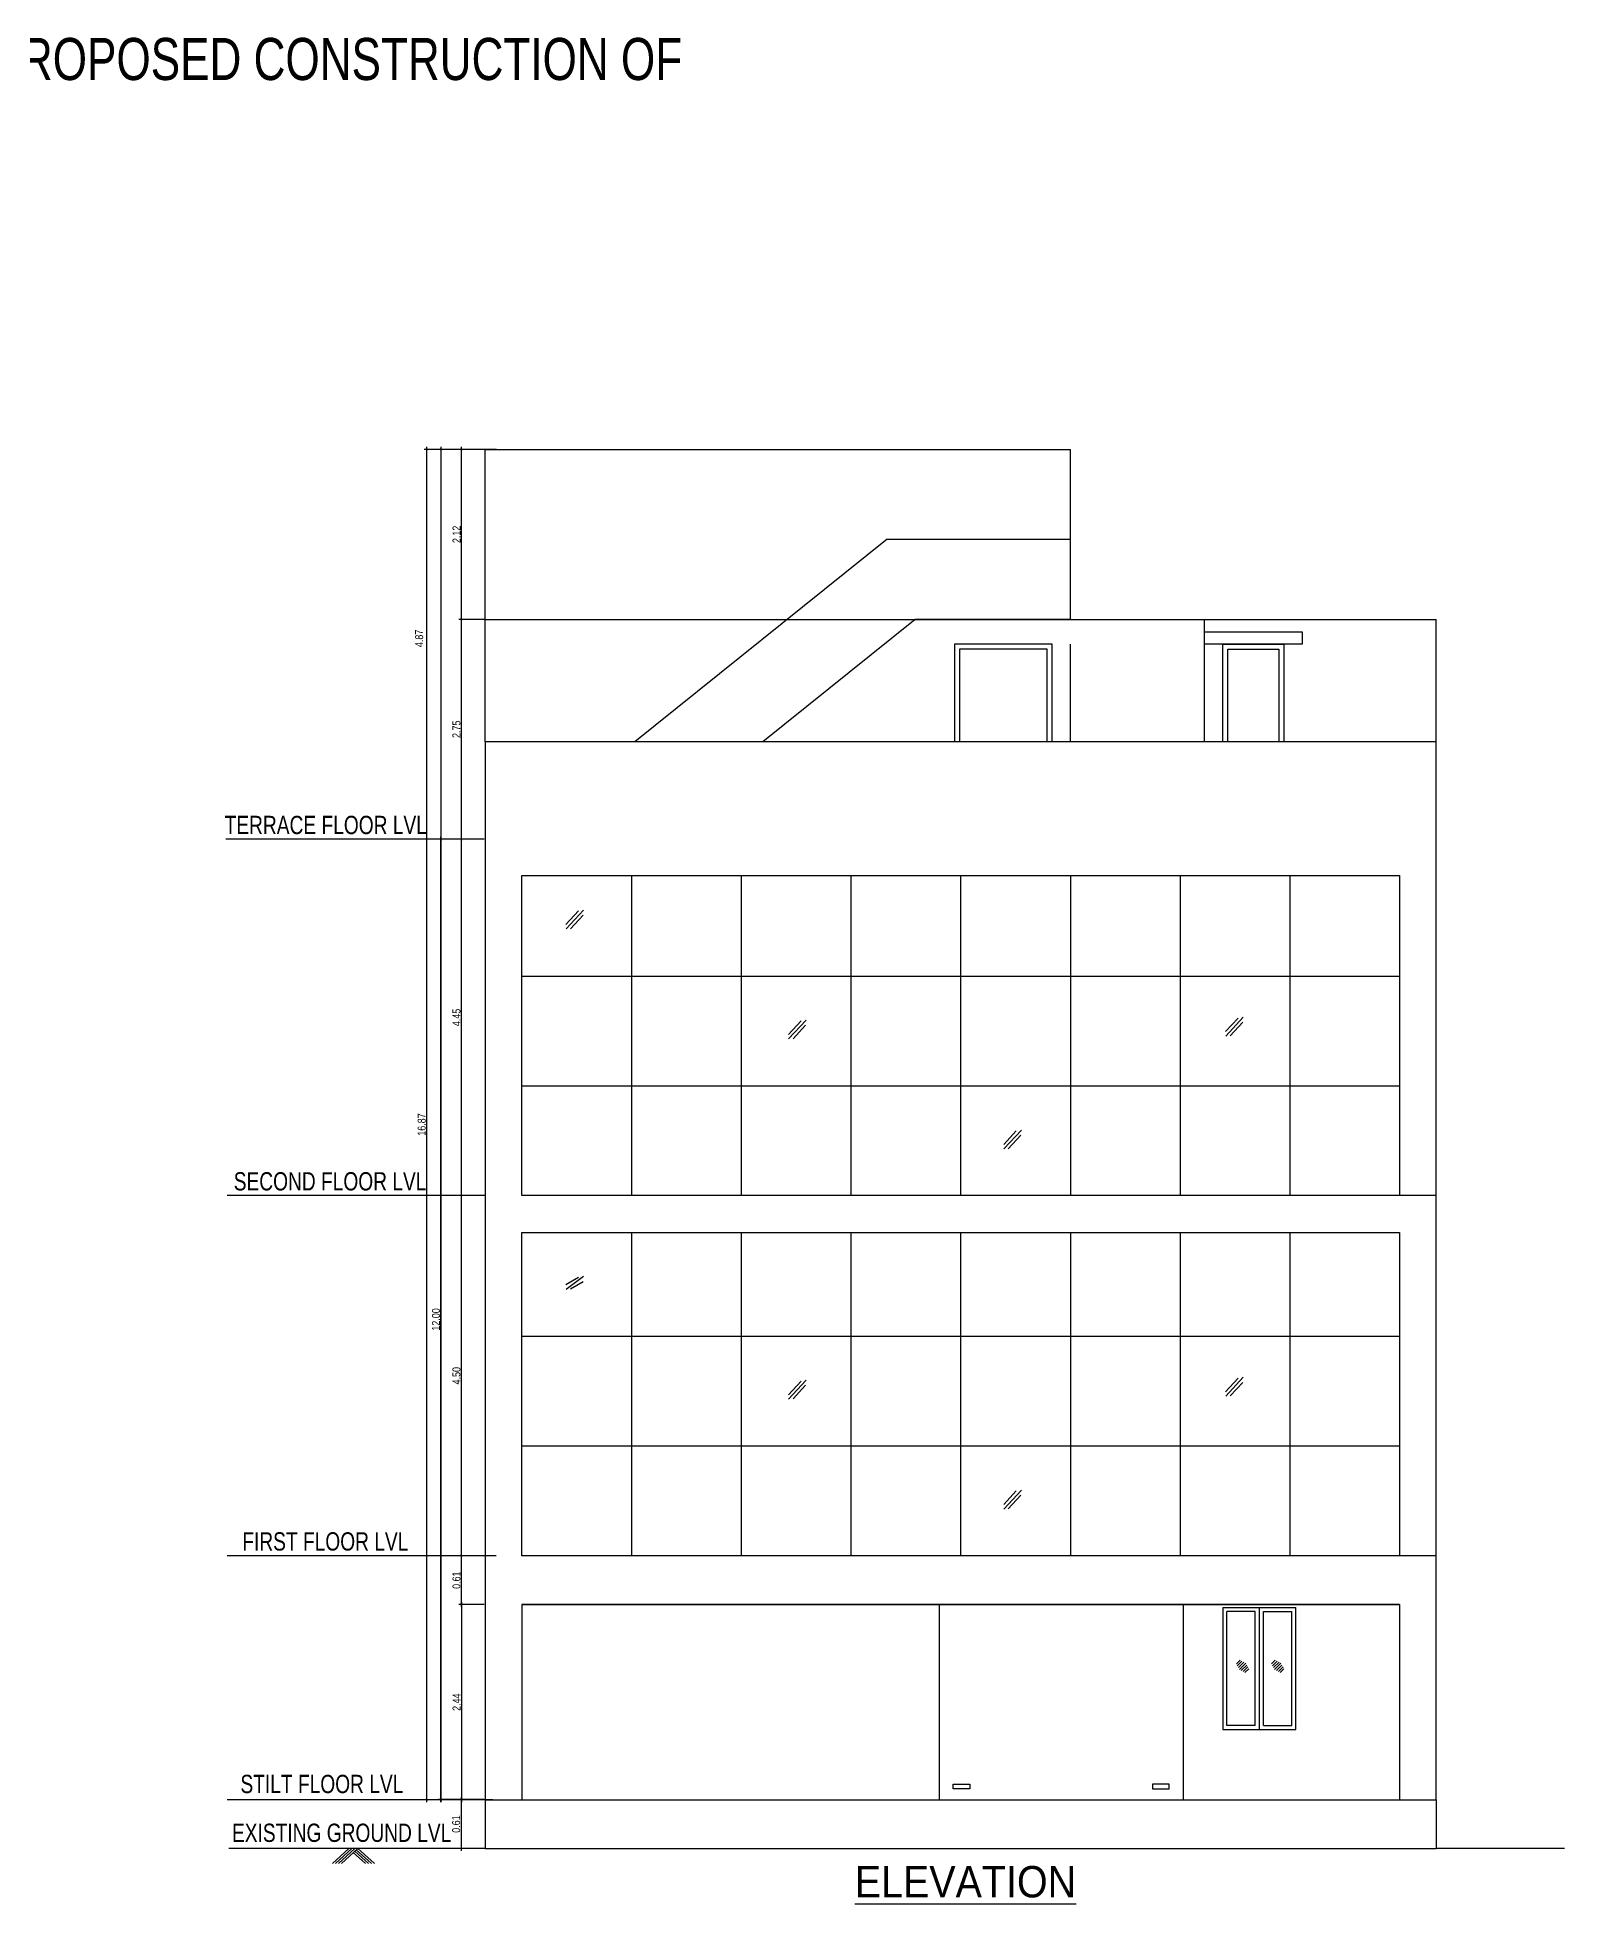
# Model space of a CAD drawing. Header units: metres. Extents: x 13627 to 13863, y 9458 to 9526.
# Drawn here: x 13822.21 to 13841.3, y 9503.12 to 9526.45 of the extents above; entities that cross this region are included whole.
import ezdxf

# ---------------------------------------------------------------- set-up
doc = ezdxf.new("R2010")
doc.units = ezdxf.units.M
doc.header["$LTSCALE"] = 150
doc.header["$PDMODE"] = 35
for name, pattern in [('CONTINOUS', [0]), ('DOT2', [0.125, 0, -0.125]), ('HIDDEN', [0.375, 0.25, -0.125])]:
    doc.linetypes.add(name, pattern=pattern)
doc.layers.get('0').update_dxf_attribs({"linetype": 'CONTINUOUS'})
doc.layers.get('DEFPOINTS').update_dxf_attribs({"color": 1, "linetype": 'CONTINUOUS'})
for name, color, linetype in [('_0', 7, 'CONTINUOUS'), ('BLK_1_HT_OF_BLDG', 5, 'CONTINUOUS'), ('TEXT', 7, 'CONTINUOUS')]:
    doc.layers.add(name, color=color, linetype=linetype)
doc.layers.add('AR_WALL', color=7, linetype='CONTINUOUS', lineweight=40)
doc.styles.add('Arial', font='arial.ttf', dxfattribs={"width": 0.8})
doc.styles.add('ROMANT', font='sanss___.ttf', dxfattribs={"width": 0.95})
doc.styles.add('style1', font='tahoma.ttf', dxfattribs={"width": 0.75})
doc.styles.add('style3', font='arial.ttf', dxfattribs={"width": 0.9})
doc.dimstyles.get("Standard").update_dxf_attribs({"dimtxt": 0.1, "dimasz": 0.1, "dimexe": 0.03, "dimexo": 0.01, "dimgap": 0.01, "dimtad": 1, "dimzin": 3, "dimdsep": 46, "dimtxsty": 'Arial', "dimblk": 'ARCHTICK', "dimcen": 0.0625, "dimdle": 0.03, "dimclrd": 256, "dimclre": 9, "dimclrt": 256, "dimadec": 0, "dimazin": 0, "dimtfac": 0.6, "dimtofl": 0, "dimtmove": 1, "dimatfit": 3, "dimldrblk": 'OPEN90', "dimfxl": 0, "dimtolj": 1, "dimtzin": 0, "dimlwd": -1, "dimlwe": -1, "dimarcsym": 0})

# ---------------------------------------------------------------- blocks, each defined once
blk = doc.blocks.new('_ArchTick')
at = {"color": 0, "linetype": 'ByBlock', "const_width": 0.00381}
blk.add_lwpolyline([(-0.0127, -0.0127), (0.0127, 0.0127)], dxfattribs=at)
blk = doc.blocks.new('*D174')
at = {"color": 9}
for p, q in [((9.481, 37.598), (9.165, 37.598)), ((9.587, 35.159), (9.165, 35.159))]:
    blk.add_line(p, q, dxfattribs=at)
blk.add_line((9.195, 37.628), (9.195, 35.129))
at = {"layer": 'DEFPOINTS', "color": 0}
for p in [(9.491, 37.598), (9.195, 35.159), (9.597, 35.159)]:
    blk.add_point(p, dxfattribs=at)
for p, rotation in [((9.195, 37.598), 90), ((9.195, 35.159), 270)]:
    blk.add_blockref('_ArchTick', p, dxfattribs=dict(rotation=rotation))
at = {"insert": (9.135, 36.378), "char_height": 0.1, "attachment_point": 5, "rotation": 90, "style": 'Arial'}
blk.add_mtext('\\A1;2.44', dxfattribs=at)
blk = doc.blocks.new('_Open90')
at = {"layer": 'AR_WALL', "color": 0, "lineweight": -2}
for p, q in [((0, 0), (-0.0254, 0)), ((-0.0127, 0.0127), (0, 0)), ((0, 0), (-0.0127, -0.0127))]:
    blk.add_line(p, q, dxfattribs=at)
blk = doc.blocks.new('*D175')
at = {"color": 9}
for p, q in [((9.481, 38.207), (9.165, 38.207)), ((9.481, 37.598), (9.165, 37.598))]:
    blk.add_line(p, q, dxfattribs=at)
blk.add_line((9.195, 37.568), (9.195, 38.237))
at = {"layer": 'DEFPOINTS', "color": 0}
for p in [(9.195, 38.207), (9.491, 38.207), (9.491, 37.598)]:
    blk.add_point(p, dxfattribs=at)
for p, rotation in [((9.195, 38.207), 90), ((9.195, 37.598), 270)]:
    blk.add_blockref('_ArchTick', p, dxfattribs=dict(rotation=rotation))
at = {"insert": (9.134, 37.902), "char_height": 0.1, "attachment_point": 5, "rotation": 90, "style": 'Arial'}
blk.add_mtext('\\A1;0.61', dxfattribs=at)
blk = doc.blocks.new('*D176')
at = {"color": 9}
for p, q in [((9.481, 42.707), (9.165, 42.707)), ((9.63, 38.207), (9.165, 38.207))]:
    blk.add_line(p, q, dxfattribs=at)
blk.add_line((9.195, 38.177), (9.195, 42.737))
at = {"layer": 'DEFPOINTS', "color": 0}
for p in [(9.195, 42.707), (9.491, 42.707), (9.64, 38.207)]:
    blk.add_point(p, dxfattribs=at)
for p, rotation in [((9.195, 42.707), 90), ((9.195, 38.207), 270)]:
    blk.add_blockref('_ArchTick', p, dxfattribs=dict(rotation=rotation))
at = {"insert": (9.134, 40.457), "char_height": 0.1, "attachment_point": 5, "rotation": 90, "style": 'Arial'}
blk.add_mtext('\\A1;4.50', dxfattribs=at)
blk = doc.blocks.new('*D178')
blk.add_line((9.195, 47.131), (9.195, 49.939))
at = {"color": 9}
for p, q in [((9.471, 49.909), (9.165, 49.909)), ((9.471, 47.161), (9.165, 47.161))]:
    blk.add_line(p, q, dxfattribs=at)
at = {"layer": 'DEFPOINTS', "color": 0}
for p in [(9.195, 49.909), (9.481, 49.909), (9.481, 47.161)]:
    blk.add_point(p, dxfattribs=at)
for p, rotation in [((9.195, 49.909), 90), ((9.195, 47.161), 270)]:
    blk.add_blockref('_ArchTick', p, dxfattribs=dict(rotation=rotation))
at = {"insert": (9.134, 48.535), "char_height": 0.1, "attachment_point": 5, "rotation": 90, "style": 'Arial'}
blk.add_mtext('\\A1;2.75', dxfattribs=at)
blk = doc.blocks.new('*D180')
at = {"color": 9}
for p, q in [((9.635, 52.033), (8.91, 52.033)), ((9.481, 47.161), (8.91, 47.161))]:
    blk.add_line(p, q, dxfattribs=at)
blk.add_line((8.94, 52.063), (8.94, 47.131))
at = {"layer": 'DEFPOINTS', "color": 0}
for p in [(9.645, 52.033), (8.94, 47.161), (9.491, 47.161)]:
    blk.add_point(p, dxfattribs=at)
for p, rotation in [((8.94, 52.033), 90), ((8.94, 47.161), 270)]:
    blk.add_blockref('_ArchTick', p, dxfattribs=dict(rotation=rotation))
at = {"insert": (8.668, 49.671), "char_height": 0.1, "attachment_point": 5, "rotation": 90, "style": 'Arial'}
blk.add_mtext('\\A1;4.87', dxfattribs=at)
blk = doc.blocks.new('*D181')
at = {"color": 9}
for p, q in [((9.481, 47.161), (8.91, 47.161)), ((9.471, 35.159), (8.91, 35.159))]:
    blk.add_line(p, q, dxfattribs=at)
blk.add_line((8.94, 47.191), (8.94, 35.129))
at = {"layer": 'DEFPOINTS', "color": 0}
for p in [(9.491, 47.161), (8.94, 35.159), (9.481, 35.159)]:
    blk.add_point(p, dxfattribs=at)
for p, rotation in [((8.94, 47.161), 90), ((8.94, 35.159), 270)]:
    blk.add_blockref('_ArchTick', p, dxfattribs=dict(rotation=rotation))
at = {"insert": (8.879, 41.16), "char_height": 0.1, "attachment_point": 5, "rotation": 90, "style": 'Arial'}
blk.add_mtext('\\A1;12.00', dxfattribs=at)
blk = doc.blocks.new('*D182')
at = {"color": 9}
for p, q in [((9.481, 52.033), (8.731, 52.033)), ((9.481, 35.159), (8.731, 35.159))]:
    blk.add_line(p, q, dxfattribs=at)
blk.add_line((8.761, 52.063), (8.761, 35.129))
at = {"layer": 'DEFPOINTS', "color": 0}
for p in [(9.491, 52.033), (8.761, 35.159), (9.491, 35.159)]:
    blk.add_point(p, dxfattribs=at)
for p, rotation in [((8.761, 52.033), 90), ((8.761, 35.159), 270)]:
    blk.add_blockref('_ArchTick', p, dxfattribs=dict(rotation=rotation))
at = {"insert": (8.7, 43.596), "char_height": 0.1, "attachment_point": 5, "rotation": 90, "style": 'Arial'}
blk.add_mtext('\\A1;16.87', dxfattribs=at)
blk = doc.blocks.new('*D183')
at = {"color": 9, "linetype": 'DOT2'}
for p, q in [((9.191, 35.159), (9.161, 35.159)), ((9.191, 34.549), (9.161, 34.549))]:
    blk.add_line(p, q, dxfattribs=at)
blk.add_line((9.191, 35.189), (9.191, 34.519))
at = {"layer": 'DEFPOINTS', "color": 0}
for p in [(9.491, 35.159), (9.191, 34.549), (9.491, 34.549)]:
    blk.add_point(p, dxfattribs=at)
at = {"xscale": 0.1, "yscale": 0.1, "zscale": 0.1}
for p, rotation in [((9.191, 35.159), 90), ((9.191, 34.549), 270)]:
    blk.add_blockref('_ArchTick', p, dxfattribs=dict(at, rotation=rotation))
at = {"insert": (9.13, 34.854), "char_height": 0.1, "attachment_point": 5, "rotation": 90, "style": 'Arial'}
blk.add_mtext('\\A1;0.61', dxfattribs=at)
blk = doc.blocks.new('*D171')
at = {"layer": 'BLK_1_HT_OF_BLDG', "color": 9}
for p, q in [((13827.796, 9516.425), (13827.224, 9516.425)), ((13827.796, 9504.423), (13827.224, 9504.423))]:
    blk.add_line(p, q, dxfattribs=at)
at = {"layer": 'BLK_1_HT_OF_BLDG'}
blk.add_line((13827.254, 9504.393), (13827.254, 9516.455), dxfattribs=at)
at = {"layer": 'DEFPOINTS', "color": 0}
for p in [(13827.254, 9516.425), (13827.806, 9516.425), (13827.806, 9504.423)]:
    blk.add_point(p, dxfattribs=at)
at = {"layer": 'BLK_1_HT_OF_BLDG', "xscale": 0.1, "yscale": 0.1, "zscale": 0.1}
for p, rotation in [((13827.254, 9516.425), 90), ((13827.254, 9504.423), 270)]:
    blk.add_blockref('_ArchTick', p, dxfattribs=dict(at, rotation=rotation))
at = {"layer": 'BLK_1_HT_OF_BLDG', "insert": (13827.193, 9510.424), "char_height": 0.1, "attachment_point": 5, "rotation": 90, "style": 'Arial'}
blk.add_mtext('\\A1;12.00', dxfattribs=at)
blk = doc.blocks.new('ELEVATION')
at = {"ltscale": 0.25}
for p, q in [((9.491, 48.38), (9.491, 52.033)), ((9.491, 52.033), (16.807, 52.033)), ((16.807, 50.909), (16.807, 52.033)), ((18.483, 49.909), (21.379, 49.909)), ((18.483, 48.38), (18.483, 49.909)), ((21.379, 48.38), (21.379, 49.909)), ((16.807, 48.38), (16.807, 49.599)), ((11.32, 46.708), (11.32, 42.707)), ((12.692, 46.708), (12.692, 42.707)), ((14.063, 46.708), (14.063, 42.707)), ((15.435, 46.708), (15.435, 42.707)), ((16.807, 46.708), (16.807, 42.707)), ((18.178, 46.708), (18.178, 42.707)), ((19.55, 46.708), (19.55, 42.707)), ((9.949, 45.45), (20.921, 45.45)), ((9.949, 44.079), (20.921, 44.079)), ((11.32, 42.246), (11.32, 38.207)), ((12.692, 42.246), (12.692, 38.207)), ((14.063, 42.246), (14.063, 38.207)), ((15.435, 42.246), (15.435, 38.207)), ((16.807, 42.246), (16.807, 38.207)), ((18.178, 42.246), (18.178, 38.207)), ((19.55, 42.246), (19.55, 38.207)), ((9.949, 40.95), (20.921, 40.95)), ((9.949, 39.579), (20.921, 39.579)), ((14.902, 37.598), (18.483, 37.598)), ((18.712, 37.598), (19.626, 37.598)), ((9.491, 35.159), (21.379, 35.159)), ((9.491, 34.549), (21.379, 34.549))]:
    blk.add_line(p, q, dxfattribs=at)
for p, q in [((14.516, 50.909), (11.365, 48.38)), ((14.516, 50.909), (16.807, 50.909)), ((16.807, 49.909), (16.807, 50.909)), ((14.868, 49.909), (12.963, 48.38)), ((16.807, 49.909), (14.868, 49.909)), ((18.483, 49.752), (19.702, 49.752)), ((18.483, 49.599), (18.483, 49.752)), ((19.702, 49.752), (19.702, 49.599)), ((19.702, 49.599), (18.483, 49.599)), ((21.379, 48.38), (9.491, 48.38)), ((9.491, 48.38), (9.491, 37.598)), ((21.379, 35.159), (21.379, 48.38)), ((9.491, 46.589), (9.491, 45.408)), ((9.491, 37.598), (9.491, 35.159)), ((20.921, 37.598), (9.949, 37.598)), ((9.949, 37.598), (9.949, 35.159)), ((9.949, 37.598), (20.921, 37.598)), ((18.712, 37.562), (18.712, 36.036)), ((20.921, 37.598), (20.921, 35.159)), ((18.881, 36.855), (18.928, 36.902)), ((18.893, 36.832), (18.951, 36.89)), ((18.906, 36.809), (18.974, 36.877)), ((18.919, 36.785), (18.998, 36.864)), ((19.321, 36.855), (19.368, 36.902)), ((19.334, 36.832), (19.392, 36.89)), ((19.347, 36.809), (19.415, 36.877)), ((19.359, 36.785), (19.438, 36.864)), ((18.942, 36.773), (19.01, 36.841)), ((18.965, 36.76), (19.023, 36.818)), ((18.988, 36.747), (19.036, 36.795)), ((19.382, 36.773), (19.451, 36.841)), ((19.406, 36.76), (19.464, 36.818)), ((19.429, 36.747), (19.476, 36.795)), ((9.491, 35.159), (9.491, 34.549)), ((21.379, 35.159), (21.379, 34.549)), ((7.788, 34.549), (7.585, 34.361)), ((7.826, 34.549), (7.623, 34.361)), ((7.863, 34.549), (7.66, 34.361)), ((7.901, 34.549), (7.698, 34.361)), ((7.882, 34.532), (8.072, 34.361)), ((7.901, 34.549), (8.11, 34.361)), ((7.844, 34.497), (7.996, 34.361)), ((7.863, 34.515), (8.034, 34.361))]:
    blk.add_line(p, q)
at = {"linetype": 'HIDDEN', "ltscale": 0.25}
for p, q in [((9.491, 49.909), (21.379, 49.909)), ((9.471, 47.161), (6.25, 47.161)), ((9.491, 42.707), (6.27, 42.707)), ((21.379, 42.707), (9.491, 42.707)), ((9.491, 38.207), (6.27, 38.207)), ((21.379, 38.207), (9.491, 38.207)), ((9.481, 35.159), (6.27, 35.159)), ((9.501, 34.549), (6.29, 34.549)), ((22.984, 34.549), (21.379, 34.549))]:
    blk.add_line(p, q, dxfattribs=at)
at = {"linetype": 'CONTINOUS'}
for p, q in [((15.168, 37.598), (15.168, 35.159)), ((18.216, 37.598), (18.216, 35.159)), ((18.712, 37.562), (19.626, 37.562)), ((19.169, 36.036), (19.169, 37.562)), ((19.169, 36.036), (19.169, 37.562)), ((19.626, 36.036), (19.626, 37.562)), ((19.626, 36.036), (19.626, 37.562)), ((19.118, 37.511), (18.762, 37.511)), ((18.762, 36.087), (18.762, 37.511)), ((19.118, 37.511), (18.762, 37.511)), ((18.762, 36.087), (18.762, 37.511)), ((19.118, 36.087), (19.118, 37.511)), ((19.118, 36.087), (19.118, 37.511)), ((19.22, 36.087), (19.22, 37.511)), ((19.22, 37.511), (19.575, 37.511)), ((19.22, 36.087), (19.22, 37.511)), ((19.575, 36.087), (19.575, 37.511)), ((19.575, 36.087), (19.575, 37.511)), ((18.712, 36.036), (19.626, 36.036)), ((19.118, 36.087), (18.762, 36.087)), ((19.118, 36.087), (18.762, 36.087)), ((19.22, 36.087), (19.575, 36.087)), ((19.22, 36.087), (19.575, 36.087))]:
    blk.add_line(p, q, dxfattribs=at)
at = {"ltscale": 0.25}
for points in [[(16.578, 48.38), (16.578, 49.599), (15.359, 49.599), (15.359, 48.38)], [(16.515, 48.38), (16.515, 49.536), (15.422, 49.536), (15.422, 48.38)], [(18.712, 48.38), (18.712, 49.599), (19.474, 49.599), (19.474, 48.38)], [(18.775, 48.38), (18.775, 49.536), (19.41, 49.536), (19.41, 48.38)]]:
    blk.add_lwpolyline(points, dxfattribs=at)
for points in [[(9.949, 46.708), (20.921, 46.708), (20.921, 42.707), (9.949, 42.707)], [(9.949, 42.246), (20.921, 42.246), (20.921, 38.207), (9.949, 38.207)]]:
    blk.add_lwpolyline(points, close=True)
for points in [[(10.502, 46.095), (10.66, 46.265)], [(10.504, 46.04), (10.723, 46.276)], [(10.56, 46.042), (10.717, 46.212)], [(13.283, 44.72), (13.44, 44.89)], [(13.285, 44.665), (13.503, 44.9)], [(13.34, 44.667), (13.498, 44.837)], [(18.747, 44.757), (18.904, 44.927)], [(18.748, 44.702), (18.967, 44.937)], [(18.804, 44.704), (18.961, 44.874)], [(15.974, 43.347), (16.131, 43.517)], [(15.976, 43.291), (16.195, 43.527)], [(16.031, 43.294), (16.189, 43.464)], [(10.502, 41.595), (10.66, 41.689)], [(10.504, 41.54), (10.723, 41.699)], [(10.56, 41.542), (10.717, 41.636)], [(13.283, 40.22), (13.44, 40.39)], [(13.285, 40.165), (13.503, 40.4)], [(18.747, 40.257), (18.904, 40.427)], [(18.748, 40.202), (18.967, 40.437)], [(18.804, 40.204), (18.961, 40.374)], [(13.34, 40.167), (13.498, 40.337)], [(15.974, 38.847), (16.131, 39.017)], [(15.976, 38.791), (16.195, 39.027)], [(16.031, 38.794), (16.189, 38.964)]]:
    blk.add_lwpolyline(points)
at = {"linetype": 'CONTINOUS'}
for points in [[(15.343, 35.354), (15.551, 35.354), (15.551, 35.293), (15.343, 35.293)], [(18.042, 35.354), (17.834, 35.354), (17.834, 35.293), (18.042, 35.293)]]:
    blk.add_lwpolyline(points, close=True, dxfattribs=at)
at = {"lineweight": -3, "ltscale": 0.05, "style": 'ROMANT', "width": 0.75}
for s, p in [('TERRACE FLOOR LVL', (6.236, 47.225)), ('SECOND FLOOR LVL', (6.35, 42.772)), ('FIRST FLOOR LVL', (6.457, 38.272)), ('STILT FLOOR LVL', (6.434, 35.241)), ('EXISTING GROUND LVL', (6.328, 34.631))]:
    blk.add_text(s, height=0.2286, dxfattribs=at).set_placement(p)
dim = blk.add_linear_dim(base=(8.94, 47.161), p1=(9.645, 52.033), p2=(9.491, 47.161), angle=90, dimstyle='Standard', override={"dimasz": 1})
dim.commit()
dim.dimension.update_dxf_attribs({"geometry": '*D180', "text_midpoint": (8.729, 49.671), "dimtype": 160})
for base, p1, p2, override, picture, middle in [((8.761, 35.159), (9.491, 52.033), (9.491, 35.159), {"dimasz": 1}, '*D182', (8.7, 43.596)), ((9.195, 49.909), (9.481, 47.161), (9.481, 49.909), {"dimasz": 1}, '*D178', (9.134, 48.535)), ((8.94, 35.159), (9.491, 47.161), (9.481, 35.159), {"dimasz": 1}, '*D181', (8.879, 41.16)), ((9.195, 42.707), (9.64, 38.207), (9.491, 42.707), {"dimasz": 1}, '*D176', (9.134, 40.457)), ((9.195, 38.207), (9.491, 37.598), (9.491, 38.207), {"dimasz": 1}, '*D175', (9.134, 37.902)), ((9.195, 35.159), (9.491, 37.598), (9.597, 35.159), {"dimasz": 1}, '*D174', (9.135, 36.378)), ((9.191, 34.549), (9.491, 35.159), (9.491, 34.549), {"dimfxl": 0, "dimfxlon": 1, "dimarcsym": 2}, '*D183', (9.13, 34.854))]:
    dim = blk.add_linear_dim(base=base, p1=p1, p2=p2, angle=90, dimstyle='Standard', override=override)
    dim.commit()
    dim.dimension.update_dxf_attribs({"geometry": picture, "text_midpoint": middle})
for base, p1, p2 in [((9.195, 52.033), (9.491, 49.909), (9.399, 52.033)), ((9.195, 47.161), (9.491, 42.707), (9.491, 47.161))]:
    blk.add_linear_dim(base=base, p1=p1, p2=p2, angle=90, dimstyle='Standard', override={"dimasz": 1}).render()

msp = doc.modelspace()

# ---------------------------------------------------------------- block references
msp.add_blockref('ELEVATION', (13818.3145, 9469.2638))

# ---------------------------------------------------------------- texts
at = {"layer": '_0', "insert": (13815.6373, 9526.4381), "char_height": 0.525906, "width": 15.017363, "attachment_point": 1, "style": 'style1'}
msp.add_mtext('{\\fArial|b0|i0|c0|p34;PLAN  SHOWING THE  PROPOSED CONSTRUCTION OF COMMERCIAL BUILDING \\H1.35994x; }', dxfattribs=at)
at = {"layer": 'TEXT', "color": 7, "insert": (13832.4263, 9503.5937), "char_height": 0.392067, "width": 6.145945, "attachment_point": 1, "style": 'style3'}
msp.add_mtext('{\\LELEVATION}', dxfattribs=at)

# ---------------------------------------------------------------- dimensions: what is measured, and where the dimension line sits
at = {"layer": 'BLK_1_HT_OF_BLDG'}
dim = msp.add_linear_dim(base=(13827.2544, 9516.4246), p1=(13827.8059, 9504.4231), p2=(13827.8059, 9516.4246), angle=90, dimstyle='Standard', dxfattribs=at)
dim.commit()
dim.dimension.update_dxf_attribs({"geometry": '*D171', "text_midpoint": (13827.1934, 9510.4238)})

doc.saveas('drawing.dxf')
